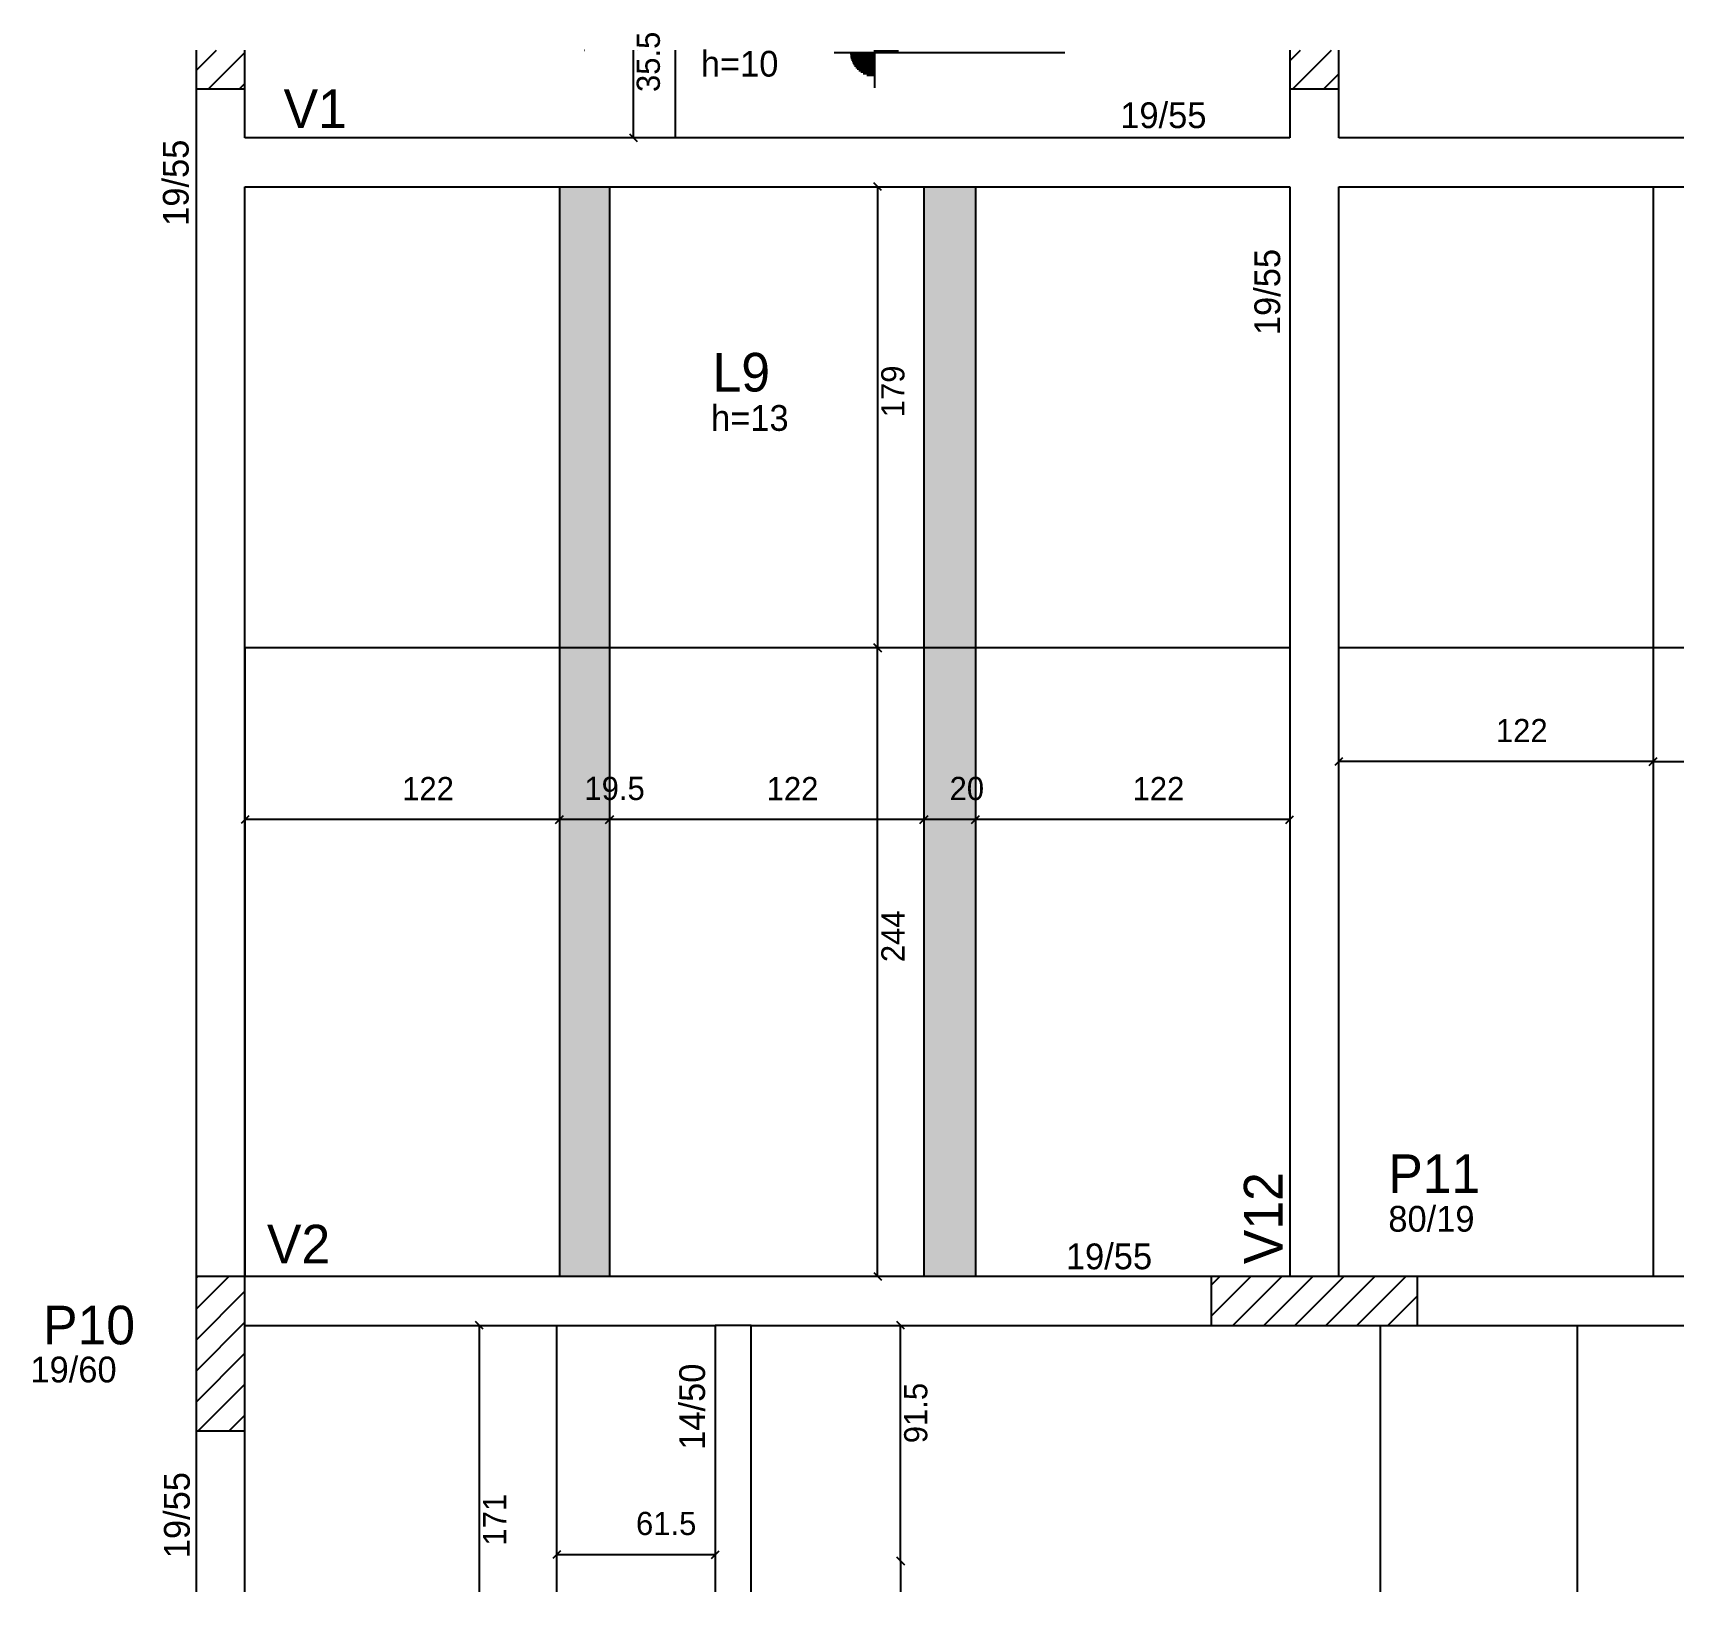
# Model space of a CAD drawing. Header units: metres. Extents: x 3565 to 4206, y 2176 to 2782.
import ezdxf

# ---------------------------------------------------------------- set-up
doc = ezdxf.new("R2010")
doc.units = ezdxf.units.M
for name, color, linetype in [('3', 7, 'Continuous'), ('4', 7, 'Continuous'), ('7', 7, 'Continuous'), ('9', 7, 'Continuous'), ('Hachura', 7, 'Continuous'), ('Painéis', 7, 'Continuous')]:
    doc.layers.add(name, color=color, linetype=linetype)

msp = doc.modelspace()

# ---------------------------------------------------------------- hatches: boundary and pattern name
at = {"layer": '9'}
h = msp.add_hatch(color=7, dxfattribs=at)
h.dxf.hatch_style = 1
h.paths.add_polyline_path([(3647.04, 2493.98), (3647.04, 2298.98), (3647.04, 2493.98), (3647.04, 2493.98)])
at = {"layer": 'Hachura'}
h = msp.add_hatch(color=7, dxfattribs=at)
h.dxf.hatch_style = 1
h.paths.add_polyline_path([(3788.5, 2721.98), (3769.04, 2721.98), (3769.04, 2298.98), (3788.5, 2298.98), (3788.5, 2721.98)])
h = msp.add_hatch(color=7, dxfattribs=at)
h.dxf.hatch_style = 1
h.paths.add_polyline_path([(3930.5, 2721.98), (3910.5, 2721.98), (3910.5, 2298.98), (3930.5, 2298.98), (3930.5, 2721.98)])

# ---------------------------------------------------------------- linework, layer by layer
at = {"layer": '3', "color": 3, "lineweight": 25}
for p, q in [((3628.04, 2767.11), (3635.97, 2775.04)), ((3891.3, 2775.04), (3891.3, 2764.74)), ((3891.3, 2775.04), (3891.3, 2760.39)), ((3891.3, 2774.71), (3900.67, 2774.71)), ((4052.54, 2770.88), (4056.7, 2775.04)), ((4053.66, 2759.98), (4068.72, 2775.04)), ((3632.93, 2759.98), (3647.04, 2774.09)), ((3875.65, 2774.12), (3965.26, 2774.12)), ((3881.92, 2774.12), (3900.67, 2774.12)), ((3891.3, 2773.52), (3881.92, 2773.52)), ((3891.3, 2772.93), (3882, 2772.93)), ((3891.3, 2772.34), (3882.09, 2772.34)), ((3891.3, 2771.74), (3882.23, 2771.74)), ((3891.3, 2771.15), (3882.41, 2771.15)), ((3891.3, 2770.55), (3882.63, 2770.55)), ((3891.3, 2769.96), (3882.9, 2769.96)), ((3891.3, 2769.36), (3883.22, 2769.36)), ((3891.3, 2768.77), (3883.6, 2768.77)), ((3891.3, 2768.17), (3884.05, 2768.17)), ((3644.95, 2759.98), (3647.04, 2762.06)), ((3891.3, 2767.58), (3884.58, 2767.58)), ((3891.3, 2766.98), (3885.22, 2766.98)), ((3891.3, 2766.39), (3885.99, 2766.39)), ((3891.3, 2765.79), (3886.99, 2765.79)), ((3891.3, 2765.2), (3888.41, 2765.2)), ((4065.68, 2759.98), (4071.54, 2765.84)), ((3628.04, 2286.27), (3640.74, 2298.98)), ((3628.04, 2298.29), (3628.72, 2298.98)), ((4022.04, 2283.59), (4037.43, 2298.98)), ((4022.04, 2295.61), (4025.41, 2298.98)), ((4030.45, 2279.98), (4049.45, 2298.98)), ((4042.47, 2279.98), (4061.47, 2298.98)), ((4054.49, 2279.98), (4073.49, 2298.98)), ((4066.51, 2279.98), (4085.51, 2298.98)), ((4078.53, 2279.98), (4097.53, 2298.98)), ((3628.04, 2274.25), (3647.04, 2293.25)), ((4090.56, 2279.98), (4102.04, 2291.46)), ((3628.04, 2262.23), (3647.04, 2281.23)), ((3628.04, 2250.21), (3647.04, 2269.21)), ((3628.83, 2238.98), (3647.04, 2257.19)), ((3640.85, 2238.98), (3647.04, 2245.17))]:
    msp.add_line(p, q, dxfattribs=at)
for points in [[(3628.04, 2759.98), (3628.04, 2731.48)], [(3647.04, 2740.98), (3647.04, 2759.98)], [(4052.54, 2759.98), (4052.54, 2740.98)], [(4071.54, 2740.98), (4071.54, 2759.98)], [(4052.54, 2740.98), (3647.04, 2740.98)], [(4205.51, 2740.98), (4071.54, 2740.98)], [(3628.04, 2731.48), (3628.04, 2298.98)], [(3647.04, 2721.98), (4052.54, 2721.98)], [(3647.04, 2298.98), (3647.04, 2721.98)], [(4052.54, 2721.98), (4052.54, 2298.98)], [(4071.54, 2721.98), (4205.51, 2721.98)], [(4071.54, 2298.98), (4071.54, 2721.98)], [(3836.54, 2298.98), (3647.04, 2298.98)], [(4022.04, 2298.98), (3836.54, 2298.98)], [(4205.51, 2298.98), (4102.04, 2298.98)], [(3647.04, 2279.98), (3829.54, 2279.98)], [(3829.54, 2279.98), (3829.54, 2176.48)], [(3843.54, 2279.98), (3829.54, 2279.98)], [(3843.54, 2279.98), (4022.04, 2279.98)], [(3843.54, 2176.48), (3843.54, 2279.98)], [(4102.04, 2279.98), (4205.51, 2279.98)], [(3628.04, 2238.98), (3628.04, 2176.48)], [(3647.04, 2176.48), (3647.04, 2238.98)]]:
    msp.add_lwpolyline(points, dxfattribs=at)
at = {"layer": '7', "color": 7, "lineweight": 25}
for points in [[(3628.04, 2775.04), (3628.04, 2759.98)], [(3647.04, 2759.98), (3647.04, 2775.04)], [(4052.54, 2775.04), (4052.54, 2759.98)], [(4071.54, 2759.98), (4071.54, 2775.04)], [(3628.04, 2759.98), (3647.04, 2759.98)], [(4052.54, 2759.98), (4071.54, 2759.98)], [(3647.04, 2298.98), (3628.04, 2298.98)], [(3628.04, 2298.98), (3628.04, 2238.98)], [(3647.04, 2238.98), (3647.04, 2298.98)], [(4102.04, 2298.98), (4022.04, 2298.98)], [(4022.04, 2298.98), (4022.04, 2279.98)], [(4102.04, 2279.98), (4102.04, 2298.98)], [(4022.04, 2279.98), (4102.04, 2279.98)], [(3628.04, 2238.98), (3647.04, 2238.98)]]:
    msp.add_lwpolyline(points, dxfattribs=at)
at = {"layer": 'Painéis', "color": 0, "lineweight": 25}
for p, q in [((3778.82, 2775.04), (3778.88, 2774.98)), ((3799.26, 2774.98), (3799.2, 2775.04)), ((3796.26, 2742.48), (3799.26, 2739.48)), ((3894.07, 2720.48), (3891.07, 2723.48)), ((3894.07, 2541.48), (3891.07, 2544.48)), ((3891.07, 2544.48), (3894.07, 2541.48)), ((4073.03, 2500.32), (4070.03, 2497.32)), ((4192.01, 2497.32), (4195.01, 2500.32)), ((4195.01, 2500.32), (4192.01, 2497.32)), ((3648.54, 2477.78), (3645.54, 2474.78)), ((3770.54, 2477.78), (3767.54, 2474.78)), ((3767.54, 2474.78), (3770.54, 2477.78)), ((3790, 2477.78), (3787, 2474.78)), ((3787, 2474.78), (3790, 2477.78)), ((3912, 2477.78), (3909, 2474.78)), ((3909, 2474.78), (3912, 2477.78)), ((3932, 2477.78), (3929, 2474.78)), ((3929, 2474.78), (3932, 2477.78)), ((4051.03, 2474.78), (4054.03, 2477.78)), ((3891.07, 2300.48), (3894.07, 2297.48)), ((3739.54, 2278.48), (3736.54, 2281.48)), ((3902.98, 2278.48), (3899.98, 2281.48)), ((3769.54, 2192.49), (3766.54, 2189.49)), ((3828.04, 2189.49), (3831.04, 2192.49)), ((3899.98, 2189.98), (3902.98, 2186.98)), ((3902.98, 2186.98), (3899.98, 2189.98))]:
    msp.add_line(p, q, dxfattribs=at)
at = {"layer": 'Painéis', "color": 4, "lineweight": 25}
for p, q in [((3797.76, 2740.98), (3797.76, 2775.04)), ((3795.51, 2740.98), (3794.76, 2740.98)), ((3892.57, 2721.98), (3892.57, 2542.98)), ((3892.57, 2298.98), (3892.57, 2542.98)), ((4193.51, 2498.82), (4071.53, 2498.82)), ((4193.51, 2498.82), (4205.51, 2498.82)), ((3769.04, 2476.28), (3647.04, 2476.28)), ((3788.5, 2476.28), (3769.04, 2476.28)), ((3910.5, 2476.28), (3788.5, 2476.28)), ((3930.5, 2476.28), (3910.5, 2476.28)), ((4052.53, 2476.28), (3930.5, 2476.28)), ((3738.04, 2176.48), (3738.04, 2279.98)), ((3901.48, 2188.48), (3901.48, 2279.98)), ((3768.04, 2190.99), (3829.54, 2190.99)), ((3901.48, 2188.48), (3901.48, 2176.48))]:
    msp.add_line(p, q, dxfattribs=at)
at = {"layer": 'Painéis', "color": 200, "lineweight": 25}
for p, q in [((3814.04, 2775.04), (3814.04, 2740.98)), ((3769.04, 2721.98), (3769.04, 2298.98)), ((3788.5, 2721.98), (3788.5, 2298.98)), ((3910.5, 2721.98), (3910.5, 2298.98)), ((3930.5, 2721.98), (3930.5, 2298.98)), ((4193.51, 2721.98), (4193.51, 2299)), ((4052.53, 2542.98), (3647.04, 2542.98)), ((3647.04, 2542.98), (3647.04, 2298.98)), ((4205.51, 2543), (4071.53, 2543)), ((3768.04, 2176.48), (3768.04, 2279.98)), ((4087.54, 2279.98), (4087.54, 2176.48)), ((4164.04, 2279.98), (4164.04, 2176.48))]:
    msp.add_line(p, q, dxfattribs=at)

# ---------------------------------------------------------------- texts
at = {"layer": '3', "color": 3, "lineweight": 25}
for s, p in [('h=10', (3823.94, 2764.72)), ('19/55', (3986.73, 2744.73)), ('h=13', (3827.92, 2627.21)), ('80/19', (4090.77, 2316.35)), ('19/55', (3965.63, 2301.76)), ('19/60', (3563.76, 2257.84))]:
    msp.add_text(s, height=10, dxfattribs=at).set_placement(p)
for s, p in [('19/55', (3625.17, 2706.79)), ('19/55', (4048.79, 2664.37)), ('14/50', (3825.58, 2231.67)), ('19/55', (3625.61, 2189.57))]:
    msp.add_text(s, height=10, rotation=90, dxfattribs=at).set_placement(p)
at = {"layer": '4', "color": 4, "lineweight": 25}
for s, p in [('V1', (3662.04, 2744.73)), ('L9', (3828.5, 2642.48)), ('P11', (4090.77, 2331.35)), ('V2', (3655.57, 2304.02)), ('P10', (3568.69, 2272.6))]:
    msp.add_text(s, height=15, dxfattribs=at).set_placement(p)
msp.add_text('V12', height=15, rotation=90, dxfattribs=at).set_placement((4049.72, 2303.73))
at = {"layer": 'Painéis', "color": 240, "lineweight": 25}
for s, p in [('35.5', (3808.06, 2758.73)), ('179', (3902.97, 2632.48)), ('244', (3903, 2420.98)), ('91.5', (3911.85, 2234.23)), ('171', (3748.47, 2194.48))]:
    msp.add_text(s, height=9, rotation=90, dxfattribs=at).set_placement(p)
for s, p in [('122', (4132.52, 2506.37)), ('122', (3708.04, 2483.84)), ('19.5', (3778.77, 2483.91)), ('122', (3849.5, 2483.84)), ('20', (3920.5, 2483.88)), ('122', (3991.51, 2483.84)), ('61.5', (3798.79, 2198.59))]:
    msp.add_text(s, height=9, dxfattribs=at).set_placement(p)

doc.saveas('drawing.dxf')
